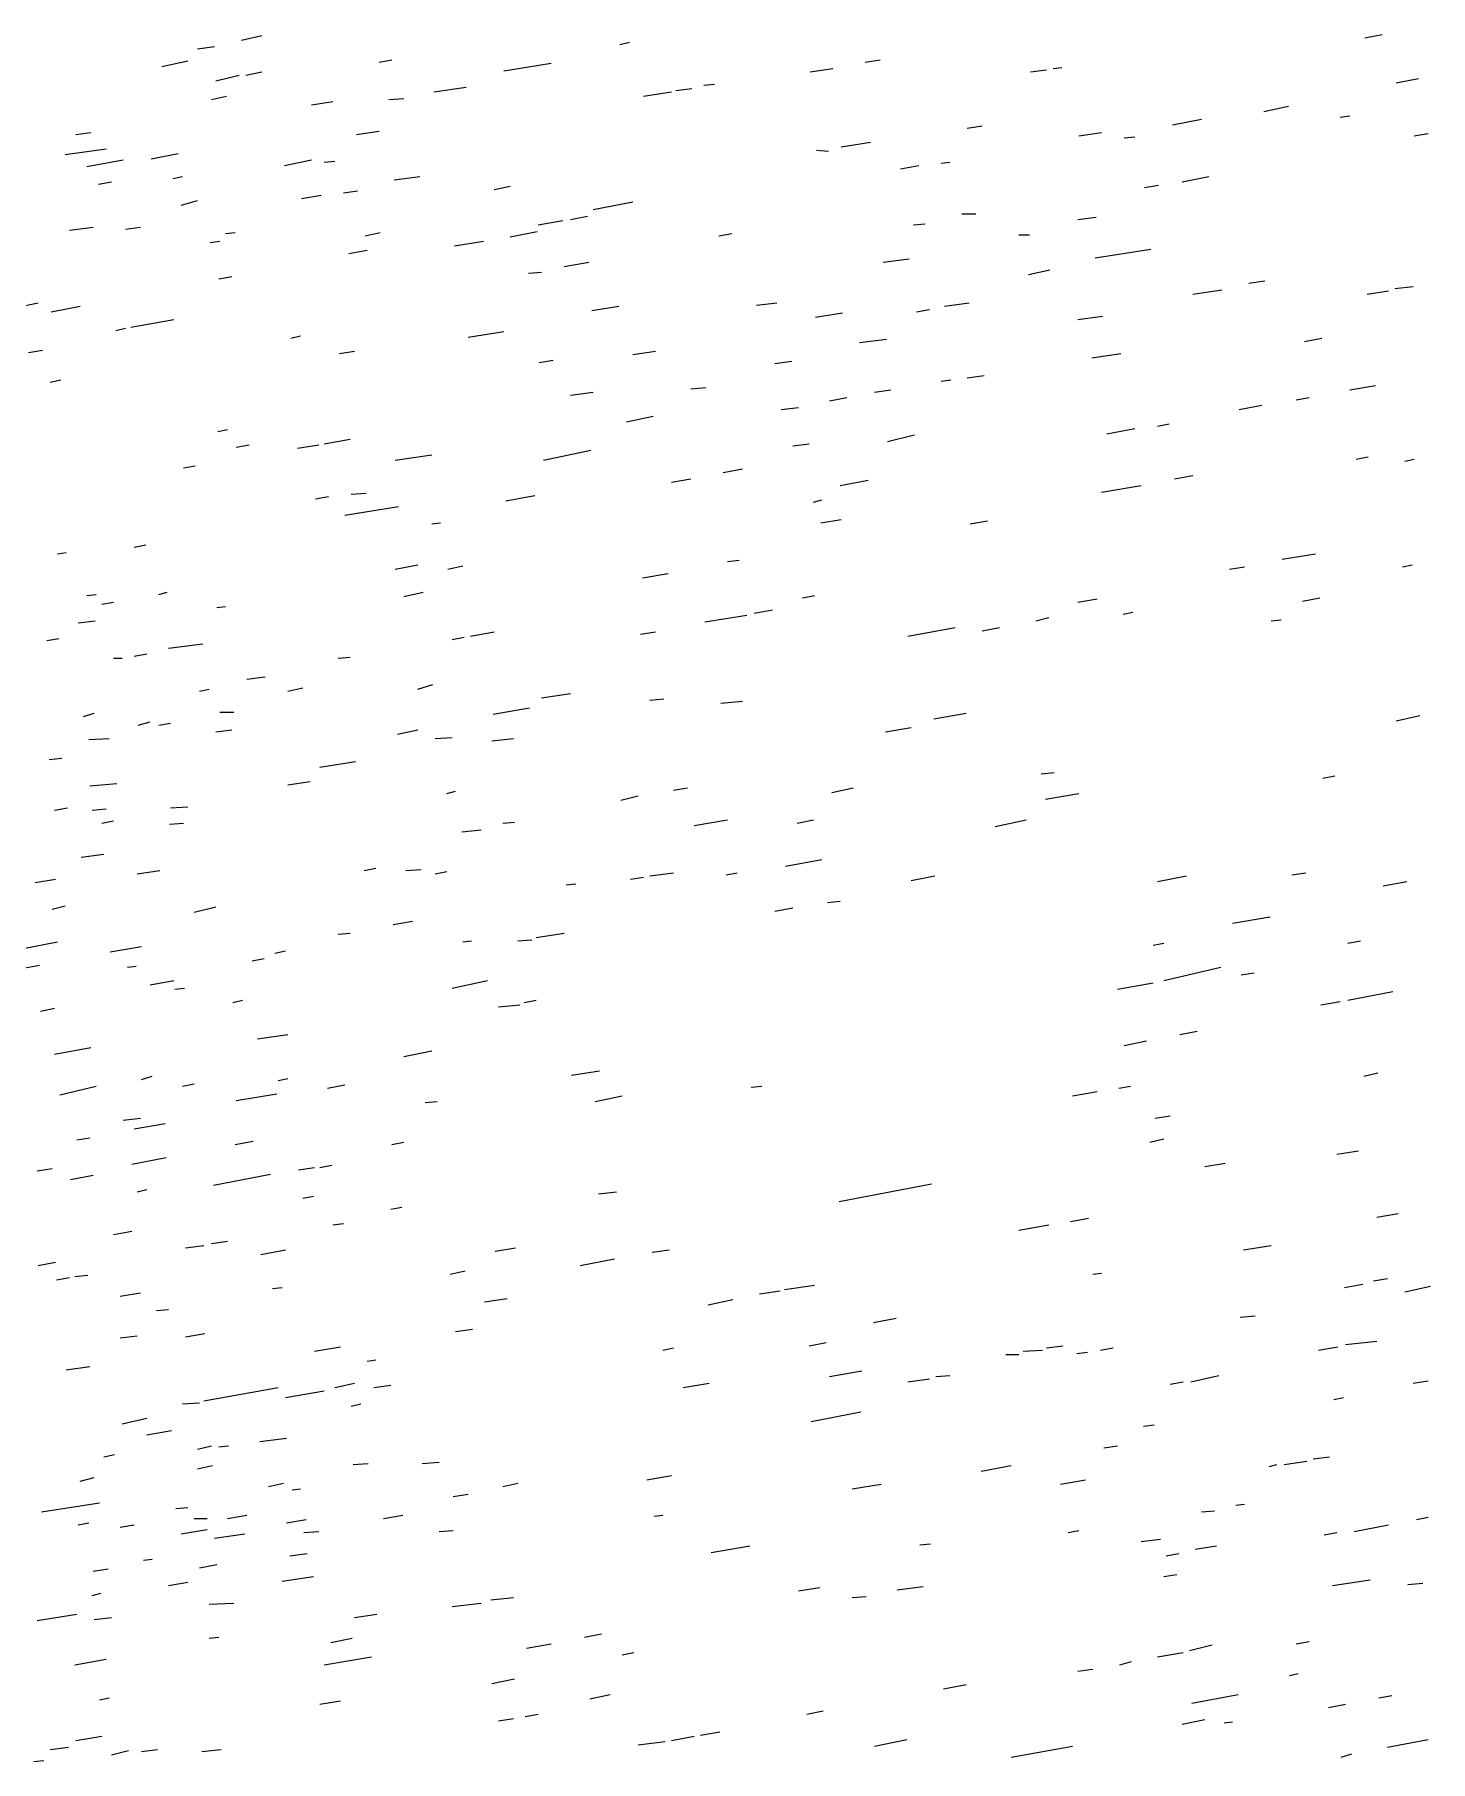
# Model space of a CAD drawing. Extents: x 0 to 599, y 0 to 600.
# Drawn here: x 361 to 598.5, y 304.6 to 598.5 of the extents above; entities that cross this region are included whole.
import ezdxf

# ---------------------------------------------------------------- set-up
doc = ezdxf.new("R2010")
doc.units = 0
doc.header["$MEASUREMENT"] = 0
doc.layers.add('LIMESTONE_FSET7', color=126, linetype='CONTINUOUS')

msp = doc.modelspace()

# ---------------------------------------------------------------- linework, layer by layer
at = {"layer": 'LIMESTONE_FSET7'}
for p, q in [((396.22, 597.57), (399.7, 598.32)), ((460.61, 596.82), (462.26, 597.19)), ((587.38, 597.94), (590.3, 598.5)), ((382.68, 593.07), (387.07, 594.01)), ((388.72, 596.07), (391.65, 596.44)), ((419.63, 593.82), (421.83, 594.2)), ((502.32, 593.82), (504.88, 594.2)), ((391.83, 590.64), (395.85, 591.58)), ((396.95, 591.58), (399.7, 592.14)), ((440.85, 592.32), (448.9, 593.64)), ((492.99, 592.14), (496.83, 592.7)), ((530.49, 592.14), (533.23, 592.51)), ((534.33, 592.7), (535.79, 592.89)), ((592.68, 590.27), (596.52, 591.01)), ((391.1, 587.46), (393.66, 588.02)), ((428.96, 588.77), (434.45, 589.52)), ((464.63, 588.02), (469.39, 588.77)), ((470.12, 588.95), (472.87, 589.33)), ((474.88, 589.89), (476.71, 590.08)), ((408.11, 586.52), (411.77, 587.08)), ((421.28, 587.46), (423.84, 587.64)), ((570.18, 585.4), (574.39, 586.33)), ((415.79, 581.47), (419.63, 582.03)), ((519.7, 582.59), (522.26, 582.96)), ((554.63, 583.15), (559.57, 584.09)), ((583.17, 584.46), (584.82, 584.65)), ((366.22, 578.1), (373.17, 579.03)), ((368.05, 581.47), (370.61, 581.84)), ((498.29, 579.41), (503.23, 580.16)), ((538.72, 581.28), (542.56, 581.84)), ((546.4, 580.9), (548.23, 581.09)), ((595.79, 581.28), (598.17, 581.65)), ((369.88, 576.04), (376.1, 577.16)), ((380.85, 577.35), (385.43, 578.28)), ((403.54, 576.22), (408.11, 577.16)), ((410.3, 576.79), (412.13, 576.97)), ((494.09, 578.85), (496.1, 578.66)), ((508.35, 575.66), (511.46, 576.22)), ((515.3, 576.6), (516.77, 576.79)), ((371.89, 573.04), (374.09, 573.42)), ((384.51, 573.98), (386.16, 574.35)), ((422.2, 573.79), (426.59, 574.35)), ((556.28, 573.42), (560.85, 574.35)), ((385.98, 569.49), (388.72, 570.23)), ((406.46, 570.61), (409.76, 571.17)), ((413.6, 571.54), (415.98, 571.92)), ((439.21, 572.11), (441.95, 572.67)), ((549.88, 572.48), (552.26, 572.86)), ((452.2, 567.05), (455.12, 567.61)), ((456.04, 568.74), (462.8, 570.05)), ((518.78, 567.99), (521.16, 567.99)), ((538.54, 567.05), (541.65, 567.43)), ((366.95, 565.18), (370.98, 565.74)), ((376.46, 565.37), (379.02, 565.74)), ((393.48, 564.62), (395.12, 564.81)), ((417.26, 564.24), (419.82, 564.81)), ((441.95, 564.06), (446.52, 564.99)), ((446.71, 566.12), (450.91, 566.86)), ((477.44, 564.24), (479.63, 564.62)), ((510.55, 566.12), (512.56, 566.3)), ((528.48, 564.43), (530.3, 564.43)), ((390.91, 563.12), (392.56, 563.31)), ((414.51, 561.25), (417.62, 561.81)), ((432.44, 562.56), (437.38, 563.31)), ((541.46, 560.5), (550.98, 562)), ((451.1, 559), (455.3, 559.75)), ((505.43, 559.75), (509.82, 560.31)), ((392.38, 556.94), (394.57, 557.32)), ((445.06, 557.88), (447.26, 558.07)), ((530.12, 557.69), (533.78, 558.44)), ((567.62, 556.19), (570.37, 556.57)), ((592.5, 555.26), (595.61, 555.63)), ((357.8, 552.07), (361.65, 552.82)), ((483.84, 552.45), (487.32, 552.82)), ((515.85, 552.26), (520.06, 552.82)), ((558.11, 554.32), (563.05, 555.07)), ((587.74, 554.32), (591.4, 554.88)), ((363.84, 551.33), (368.78, 552.26)), ((377.38, 548.71), (384.7, 550.02)), ((455.85, 551.51), (460.43, 552.26)), ((493.9, 550.39), (498.48, 551.14)), ((511.1, 551.33), (513.29, 551.7)), ((538.54, 550.02), (542.74, 550.58)), ((374.82, 548.14), (376.46, 548.52)), ((404.63, 546.83), (406.28, 547.21)), ((434.82, 547.02), (440.85, 547.96)), ((577.13, 546.27), (580.06, 546.83)), ((360, 544.4), (362.38, 544.77)), ((412.87, 544.21), (415.43, 544.59)), ((462.8, 544.03), (466.65, 544.59)), ((501.4, 546.08), (505.98, 546.65)), ((540.91, 543.46), (545.85, 544.21)), ((446.89, 542.71), (449.27, 543.09)), ((486.95, 542.53), (489.88, 542.9)), ((363.66, 539.34), (365.49, 539.72)), ((472.68, 538.22), (475.24, 538.41)), ((503.96, 537.66), (506.71, 538.03)), ((515.3, 539.53), (516.95, 539.72)), ((519.7, 540.09), (522.62, 540.47)), ((584.82, 538.03), (589.21, 538.78)), ((452.2, 537.1), (456.04, 537.66)), ((488.05, 534.66), (490.98, 535.04)), ((496.28, 536.16), (499.21, 536.72)), ((565.98, 534.66), (569.82, 535.41)), ((575.67, 536.35), (577.87, 536.72)), ((461.71, 532.61), (466.28, 533.54)), ((552.07, 531.86), (554.09, 532.23)), ((392.2, 530.92), (393.84, 531.29)), ((410.3, 528.86), (414.7, 529.61)), ((506.16, 529.24), (510.73, 530.36)), ((543.48, 530.55), (548.23, 531.48)), ((395.3, 528.3), (397.5, 528.67)), ((405.73, 528.11), (409.39, 528.67)), ((422.38, 526.05), (428.6, 526.99)), ((447.62, 526.05), (455.67, 527.74)), ((490.06, 528.49), (492.8, 528.86)), ((585.91, 526.24), (587.93, 526.61)), ((594.15, 525.87), (595.79, 526.24)), ((386.34, 524.74), (388.35, 525.12)), ((478.17, 523.99), (481.46, 524.56)), ((555, 522.87), (558.11, 523.43)), ((414.88, 520.25), (417.44, 520.44)), ((469.39, 522.31), (472.68, 522.87)), ((498.11, 521.75), (502.87, 522.68)), ((542.56, 520.62), (549.33, 521.75)), ((408.84, 519.5), (411.04, 519.88)), ((413.78, 516.69), (422.93, 518.19)), ((441.22, 519.13), (446.16, 520.06)), ((493.54, 518.94), (495, 519.31)), ((428.6, 515.2), (430.06, 515.38)), ((494.82, 515.38), (498.29, 515.94)), ((520.24, 515.2), (523.17, 515.76)), ((377.93, 511.26), (379.94, 511.64)), ((364.94, 510.14), (366.4, 510.33)), ((478.9, 508.83), (480.91, 509.02)), ((573.29, 509.2), (578.96, 510.14)), ((422.38, 507.52), (426.22, 508.27)), ((431.34, 507.52), (433.9, 508.08)), ((464.45, 506.02), (468.84, 506.77)), ((564.33, 507.52), (566.89, 507.89)), ((593.78, 507.89), (595.43, 508.27)), ((369.88, 503.03), (371.52, 503.21)), ((382.13, 503.21), (383.6, 503.59)), ((423.84, 502.84), (427.13, 503.59)), ((491.71, 502.65), (493.72, 503.03)), ((576.77, 502.09), (579.7, 502.65)), ((372.44, 501.53), (374.45, 501.9)), ((392.01, 500.97), (393.48, 501.15)), ((483.48, 500.03), (486.59, 500.59)), ((538.54, 501.9), (541.83, 502.46)), ((546.22, 499.84), (547.87, 500.22)), ((368.41, 498.35), (371.34, 498.72)), ((435.18, 496.1), (439.21, 496.85)), ((464.09, 496.47), (466.65, 496.85)), ((475.06, 498.53), (482.2, 499.66)), ((509.63, 496.1), (517.68, 497.6)), ((522.26, 497.04), (525.18, 497.6)), ((531.4, 498.72), (533.6, 499.28)), ((571.46, 498.72), (573.11, 498.91)), ((363.11, 495.35), (365.12, 495.73)), ((383.78, 494.04), (389.63, 494.79)), ((432.07, 495.54), (434.09, 495.91)), ((374.45, 492.36), (375.91, 492.36)), ((377.93, 492.73), (380.12, 493.1)), ((412.68, 492.36), (414.7, 492.54)), ((397.13, 488.8), (400.24, 489.17)), ((389.09, 486.74), (390.73, 487.11)), ((404.09, 486.74), (406.65, 487.3)), ((426.22, 487.11), (428.78, 487.86)), ((447.26, 485.62), (452.2, 486.37)), ((465.73, 485.24), (468.11, 485.43)), ((477.8, 484.68), (481.46, 485.05)), ((369.33, 482.43), (371.16, 483)), ((392.56, 483.18), (394.94, 483.18)), ((439.02, 482.81), (445.24, 483.93)), ((514.02, 482.06), (519.51, 483)), ((592.68, 481.68), (596.71, 482.62)), ((378.66, 480.94), (380.67, 481.5)), ((382.13, 480.94), (384.15, 481.31)), ((391.83, 479.81), (394.57, 480.19)), ((422.74, 479.44), (426.22, 480.19)), ((505.79, 479.81), (510.18, 480.56)), ((370.24, 478.5), (373.72, 478.69)), ((429.15, 478.69), (432.07, 478.88)), ((438.84, 478.32), (442.5, 478.69)), ((363.48, 475.13), (365.67, 475.32)), ((409.57, 473.82), (415.61, 474.76)), ((370.43, 470.64), (375, 471.01)), ((404.09, 470.83), (407.93, 471.39)), ((532.32, 472.7), (534.51, 472.89)), ((580.24, 471.95), (582.26, 472.32)), ((431.16, 469.33), (432.62, 469.7)), ((460.79, 468.21), (463.72, 468.95)), ((469.76, 469.89), (472.13, 470.27)), ((496.65, 469.52), (500.3, 470.27)), ((533.05, 468.39), (538.72, 469.33)), ((364.39, 466.52), (366.59, 466.9)), ((370.79, 466.52), (373.17, 466.71)), ((372.44, 464.27), (374.45, 464.65)), ((384.15, 466.9), (387.07, 467.08)), ((440.67, 464.27), (442.68, 464.46)), ((473.23, 463.9), (478.9, 464.84)), ((490.79, 464.27), (493.54, 464.84)), ((524.45, 463.71), (529.76, 464.84)), ((383.96, 464.09), (386.34, 464.27)), ((433.72, 462.78), (437.01, 463.15)), ((368.96, 458.47), (372.8, 459.03)), ((378.48, 455.66), (382.32, 456.22)), ((417.07, 456.22), (419.09, 456.6)), ((424.21, 456.22), (426.77, 456.41)), ((429.15, 455.66), (431.16, 456.04)), ((465.73, 455.29), (469.76, 455.85)), ((478.72, 455.48), (480.55, 455.85)), ((488.78, 456.97), (495, 458.1)), ((574.94, 455.48), (577.32, 455.85)), ((361.1, 454.17), (364.57, 454.73)), ((451.46, 453.79), (453.11, 453.98)), ((462.44, 454.73), (464.63, 455.1)), ((510.18, 454.54), (514.21, 455.29)), ((552.07, 454.35), (557.01, 455.29)), ((590.49, 453.6), (594.51, 454.35)), ((364.02, 449.67), (366.22, 450.23)), ((388.17, 449.11), (391.83, 450.05)), ((486.95, 449.3), (490.06, 449.86)), ((495.91, 450.8), (498.11, 450.98)), ((422.01, 447.05), (425.3, 447.61)), ((564.88, 447.24), (571.28, 448.36)), ((359.09, 442.93), (364.94, 444.06)), ((412.68, 445.37), (414.7, 445.55)), ((433.9, 444.06), (435.37, 444.24)), ((443.23, 444.24), (445.61, 444.43)), ((446.34, 444.81), (451.1, 445.55)), ((551.34, 443.49), (553.17, 443.87)), ((584.45, 443.87), (586.65, 444.24)), ((373.9, 442.37), (379.21, 443.31)), ((398.05, 440.87), (400.06, 441.25)), ((401.89, 442.18), (403.72, 442.56)), ((358.72, 439.56), (361.83, 440.12)), ((376.83, 439.75), (378.29, 439.94)), ((553.17, 437.5), (562.87, 439.75)), ((566.34, 438.44), (568.54, 438.81)), ((380.67, 436.76), (384.7, 437.5)), ((384.88, 436.01), (386.52, 436.19)), ((432.07, 436.19), (438.11, 437.5)), ((545.3, 436.01), (551.34, 437.13)), ((584.45, 434.13), (592.13, 435.63)), ((362.01, 432.26), (364.39, 432.82)), ((394.76, 433.76), (396.4, 434.13)), ((439.94, 433.01), (443.6, 433.39)), ((444.33, 433.76), (446.34, 434.13)), ((579.88, 433.39), (583.17, 433.95)), ((398.96, 427.58), (404.09, 428.33)), ((546.4, 426.46), (550.24, 427.21)), ((555.91, 428.33), (558.84, 428.89)), ((364.39, 424.96), (370.61, 426.08)), ((423.84, 424.59), (428.6, 425.52)), ((379.21, 420.66), (381.04, 421.22)), ((402.44, 420.47), (404.09, 420.84)), ((452.38, 421.4), (457.13, 422.15)), ((587.2, 421.22), (589.57, 421.78)), ((365.3, 418.03), (371.52, 419.53)), ((386.16, 419.53), (388.17, 419.91)), ((395.3, 417.1), (402.26, 418.22)), ((410.85, 419.16), (413.78, 419.72)), ((456.4, 416.91), (460.98, 417.85)), ((482.93, 419.34), (484.76, 419.53)), ((537.62, 417.85), (541.83, 418.6)), ((545.49, 419.16), (547.5, 419.53)), ((427.5, 416.72), (429.51, 416.91)), ((551.71, 414.1), (554.27, 414.48)), ((376.1, 413.73), (379.02, 414.1)), ((377.93, 412.23), (383.23, 413.17)), ((368.23, 410.36), (370.43, 410.73)), ((395.12, 409.61), (398.23, 410.17)), ((421.83, 409.61), (423.84, 409.98)), ((550.79, 409.98), (553.17, 410.55)), ((377.56, 406.24), (383.41, 407.36)), ((405.91, 405.3), (408.66, 405.68)), ((409.57, 405.68), (411.59, 406.05)), ((560.12, 405.87), (563.6, 406.43)), ((582.62, 407.93), (586.28, 408.49)), ((361.46, 405.12), (364.02, 405.49)), ((367.13, 403.62), (370.98, 404.37)), ((391.46, 402.68), (401.16, 404.56)), ((497.93, 399.88), (513.66, 402.87)), ((378.48, 401.56), (380.12, 401.93)), ((406.65, 400.44), (408.48, 400.81)), ((456.95, 401.19), (460.06, 401.56)), ((421.65, 398.56), (423.48, 398.94)), ((537.26, 396.51), (540.37, 397.07)), ((589.39, 397.25), (593.05, 397.82)), ((374.45, 394.26), (377.56, 394.82)), ((411.77, 395.94), (413.6, 396.13)), ((528.48, 395.01), (533.6, 395.94)), ((386.71, 392.01), (389.82, 392.39)), ((391.1, 392.76), (393.84, 393.14)), ((399.51, 390.89), (403.72, 391.64)), ((439.39, 391.45), (442.87, 392.01)), ((466.1, 391.26), (469.02, 391.64)), ((566.71, 391.64), (571.46, 392.39)), ((361.65, 389.02), (364.57, 389.58)), ((431.71, 387.52), (434.27, 388.08)), ((453.84, 389.02), (459.7, 390.14)), ((364.76, 386.58), (366.95, 386.96)), ((367.87, 387.15), (370.06, 387.33)), ((401.52, 385.09), (403.17, 385.27)), ((488.6, 384.9), (493.72, 385.65)), ((541.1, 387.52), (542.56, 387.71)), ((583.9, 385.27), (587.01, 385.83)), ((588.84, 386.4), (591.22, 386.77)), ((594.15, 384.52), (598.54, 385.46)), ((375.55, 383.78), (379.02, 384.34)), ((437.56, 382.84), (441.4, 383.4)), ((475.61, 382.28), (479.82, 383.21)), ((484.39, 384.15), (487.87, 384.71)), ((381.77, 381.34), (383.78, 381.53)), ((503.78, 379.28), (507.62, 380.03)), ((566.16, 380.22), (568.72, 380.41)), ((375.55, 376.66), (378.48, 377.04)), ((386.71, 376.85), (390, 377.41)), ((432.62, 377.78), (435.55, 378.16)), ((408.66, 374.42), (413.05, 375.16)), ((467.93, 374.6), (469.76, 374.98)), ((492.8, 375.35), (495.73, 375.91)), ((526.28, 373.85), (528.48, 373.85)), ((529.21, 374.42), (532.5, 374.6)), ((533.23, 374.98), (535.98, 375.35)), ((538.35, 374.04), (540.18, 374.23)), ((542.38, 374.6), (544.57, 374.98)), ((579.51, 374.6), (582.8, 375.16)), ((584.09, 375.54), (589.39, 376.1)), ((366.4, 371.23), (370.43, 371.79)), ((417.62, 372.73), (419.09, 372.92)), ((496.28, 370.11), (501.77, 371.05)), ((389.82, 365.99), (402.44, 368.24)), ((403.72, 366.55), (410.3, 367.68)), ((412.13, 368.24), (415.43, 368.99)), ((418.72, 368.24), (421.65, 368.61)), ((471.4, 368.24), (475.79, 368.99)), ((509.63, 369.17), (513.29, 369.73)), ((514.39, 370.11), (516.77, 370.3)), ((554.27, 368.8), (556.46, 369.17)), ((557.74, 369.17), (562.5, 370.3)), ((595.61, 368.99), (598.17, 369.36)), ((386.16, 365.43), (389.09, 365.62)), ((414.88, 365.05), (416.52, 365.43)), ((582.07, 366.18), (583.72, 366.55)), ((375.91, 362.06), (380.12, 363)), ((493.17, 362.43), (501.59, 364.12)), ((549.7, 361.68), (551.52, 361.87)), ((380.12, 360.19), (384.33, 360.94)), ((399.33, 359.06), (403.9, 359.63)), ((372.8, 356.44), (374.63, 356.82)), ((388.72, 357.75), (391.1, 358.32)), ((392.38, 358.13), (394.02, 358.32)), ((542.93, 357.94), (545.3, 358.32)), ((573.66, 355.13), (577.5, 355.69)), ((578.6, 356.07), (581.34, 356.44)), ((368.78, 352.32), (371.16, 352.89)), ((388.72, 354.38), (391.28, 354.95)), ((415.24, 355.13), (417.8, 355.32)), ((426.95, 355.32), (429.88, 355.51)), ((465.18, 352.51), (469.39, 353.26)), ((522.07, 354.01), (527.2, 354.95)), ((571.1, 354.76), (572.38, 355.13)), ((400.79, 351.39), (403.35, 351.95)), ((404.82, 350.83), (406.28, 351.01)), ((432.26, 349.7), (434.82, 350.08)), ((440.67, 351.39), (443.23, 351.95)), ((500.12, 351.01), (505.06, 351.76)), ((535.61, 351.76), (539.82, 352.51)), ((362.2, 347.08), (372.07, 348.58)), ((385.06, 347.64), (387.07, 347.83)), ((559.57, 347.08), (561.77, 347.27)), ((565.43, 348.21), (566.89, 348.39)), ((368.41, 344.84), (370.24, 345.21)), ((375.55, 344.46), (377.93, 344.84)), ((385.98, 343.34), (390.37, 344.09)), ((388.17, 345.96), (390.37, 345.96)), ((393.84, 345.96), (397.13, 346.52)), ((403.9, 345.21), (407.2, 345.77)), ((420.37, 345.96), (423.66, 346.52)), ((429.88, 343.71), (432.26, 343.9)), ((466.46, 346.33), (467.93, 346.52)), ((536.89, 343.53), (538.72, 343.9)), ((585.55, 343.71), (591.4, 344.84)), ((596.16, 345.77), (598.17, 346.15)), ((391.65, 342.59), (396.77, 343.34)), ((406.83, 343.53), (409.39, 343.71)), ((476.16, 340.16), (482.74, 341.28)), ((511.65, 341.47), (513.48, 341.65)), ((549.33, 342.03), (552.62, 342.4)), ((558.48, 340.72), (562.13, 341.28)), ((580.43, 343.15), (582.62, 343.53)), ((379.57, 338.85), (381.04, 339.03)), ((389.09, 337.54), (392.01, 338.1)), ((404.45, 339.59), (407.38, 339.97)), ((553.54, 339.59), (555.73, 339.97)), ((370.98, 336.97), (373.54, 337.35)), ((383.78, 334.54), (387.07, 335.1)), ((403.17, 335.29), (408.48, 336.04)), ((553.17, 336.04), (555.37, 336.41)), ((581.89, 334.54), (588.29, 335.48)), ((370.79, 332.85), (372.26, 333.23)), ((438.66, 332.11), (442.5, 332.48)), ((490.98, 333.6), (494.63, 334.17)), ((500.12, 332.48), (502.5, 332.67)), ((507.8, 333.79), (512.2, 334.35)), ((594.7, 334.73), (597.26, 334.91)), ((361.46, 328.55), (368.23, 329.67)), ((390.73, 331.36), (394.94, 331.54)), ((415.43, 329.11), (419.27, 329.67)), ((432.07, 330.98), (437.01, 331.54)), ((371.16, 328.74), (374.09, 329.11)), ((454.57, 325.74), (457.5, 326.3)), ((390.73, 325.55), (392.38, 325.74)), ((411.4, 324.81), (415.06, 325.55)), ((444.7, 323.87), (448.9, 324.62)), ((557.56, 323.49), (561.4, 324.43)), ((575.67, 324.62), (577.87, 324.99)), ((367.87, 321.06), (373.17, 322)), ((410.3, 321.06), (418.35, 322.37)), ((460.98, 322.75), (462.99, 323.12)), ((545.67, 321.06), (547.68, 321.62)), ((552.07, 322.37), (556.46, 323.12)), ((438.84, 317.88), (442.68, 318.63)), ((515.67, 316.94), (519.51, 317.69)), ((538.54, 319.94), (541.1, 320.31)), ((574.57, 319.19), (576.04, 319.56)), ((372.07, 315.07), (373.72, 315.44)), ((409.57, 314.32), (413.05, 314.88)), ((455.49, 315.26), (458.96, 316.01)), ((557.93, 314.51), (565.79, 316.01)), ((589.76, 315.44), (591.95, 315.82)), ((439.94, 311.51), (442.5, 311.89)), ((444.51, 312.26), (446.71, 312.64)), ((492.44, 312.64), (495.18, 313.2)), ((556.28, 310.95), (560.12, 311.7)), ((581.16, 313.76), (584.09, 314.32)), ((368.05, 308.14), (372.44, 308.89)), ((469.39, 308.14), (473.23, 308.89)), ((474.33, 309.08), (477.62, 309.64)), ((563.41, 311.14), (564.88, 311.33)), ((363.66, 306.65), (366.77, 307.02)), ((374.09, 305.71), (377.01, 306.46)), ((379.21, 306.27), (381.95, 306.65)), ((389.45, 306.27), (392.74, 306.65)), ((463.72, 307.39), (468.29, 307.96)), ((503.96, 307.21), (509.45, 308.33)), ((527.2, 305.34), (537.62, 307.21)), ((583.35, 305.34), (585.18, 305.9)), ((591.22, 307.02), (598.17, 308.33)), ((360.91, 304.59), (362.56, 304.77))]:
    msp.add_line(p, q, dxfattribs=at)

doc.saveas('drawing.dxf')
